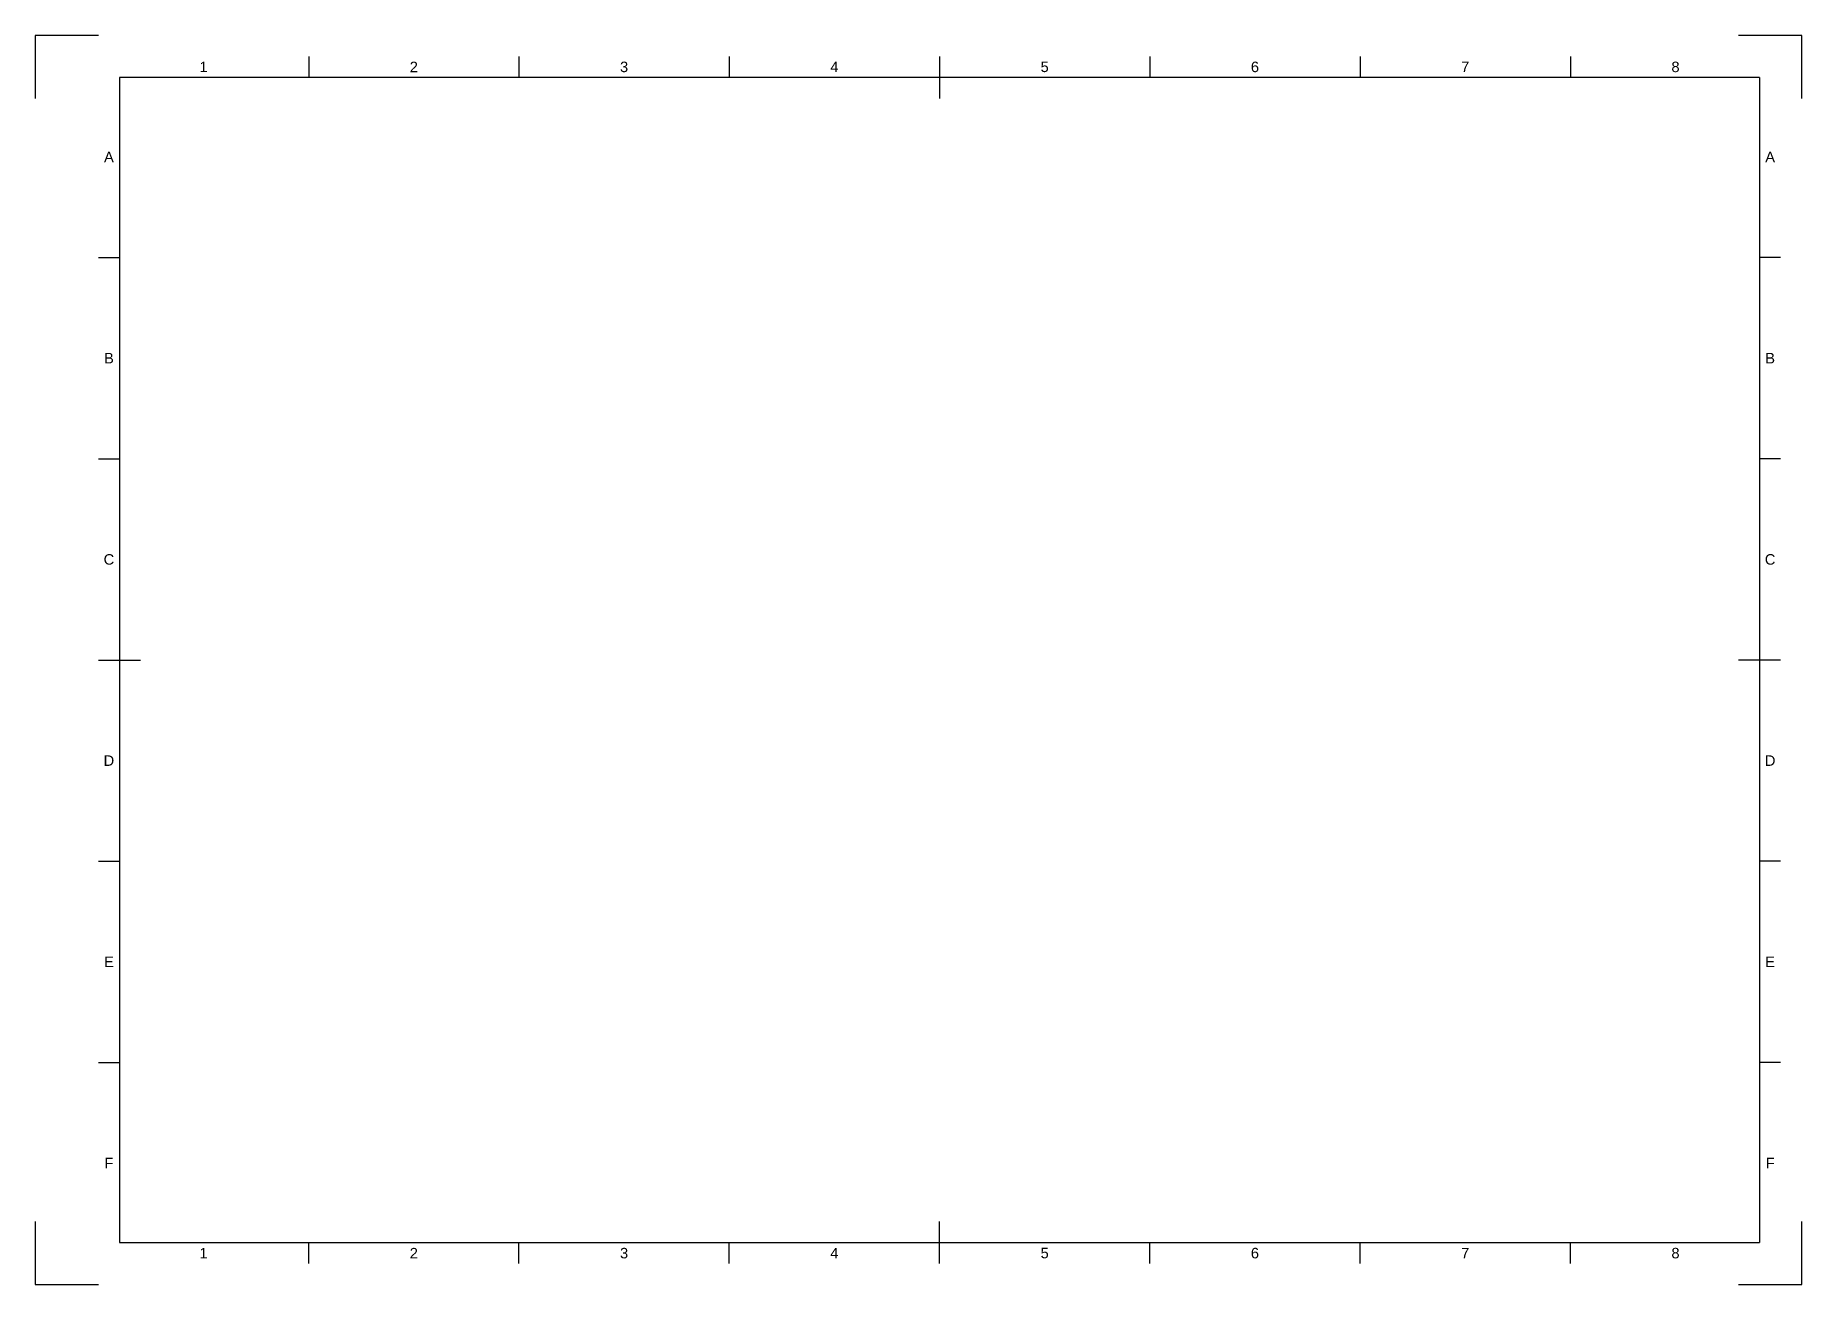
# Paper-space layout 'Sheet1' of a CAD drawing. Header units: millimetres. Extents: x 0 to 420, y 0 to 297.
import ezdxf
from ezdxf.enums import TextEntityAlignment as Align

# ---------------------------------------------------------------- set-up
doc = ezdxf.new("R2010")
doc.units = ezdxf.units.MM
doc.header["$LTSCALE"] = 0.75
doc.layers.add('Border', color=7, linetype='Continuous', lineweight=25)
doc.styles.add('FusionTitle', font='')
doc.styles.get('FusionTitle').set_extended_font_data('Arial Unicode MS')

# ---------------------------------------------------------------- blocks, each defined once
blk = doc.blocks.new('ISO_A3_SHEET')
at = {"layer": 'Border'}
for p, q in [((15, 297), (0, 297)), ((0, 297), (0, 282)), ((420, 297), (405, 297)), ((420, 282), (420, 297)), ((65, 292), (65, 287)), ((115, 292), (115, 287)), ((165, 292), (165, 287)), ((215, 292), (215, 282)), ((265, 292), (265, 287)), ((315, 292), (315, 287)), ((365, 292), (365, 287)), ((410, 287), (20, 287)), ((20, 287), (20, 10)), ((410, 287), (410, 10)), ((15, 244.16666), (20, 244.16666)), ((415, 244.16666), (410, 244.16666)), ((15, 196.33333), (20, 196.33333)), ((415, 196.33333), (410, 196.33333)), ((15, 148.5), (25, 148.5)), ((415, 148.5), (405, 148.5)), ((15, 100.66667), (20, 100.66667)), ((415, 100.66667), (410, 100.66667)), ((15, 52.83334), (20, 52.83334)), ((415, 52.83334), (410, 52.83334)), ((0, 15), (0, 0)), ((215, 5), (215, 15)), ((420, 0), (420, 15)), ((20, 10), (410, 10)), ((65, 5), (65, 10)), ((115, 5), (115, 10)), ((165, 5), (165, 10)), ((265, 5), (265, 10)), ((315, 5), (315, 10)), ((365, 5), (365, 10)), ((0, 0), (15, 0)), ((405, 0), (420, 0))]:
    blk.add_line(p, q, dxfattribs=at)
at = {"layer": 'Border', "style": 'FusionTitle'}
for s, p in [('1', (40, 289.5)), ('2', (90, 289.5)), ('3', (140, 289.5)), ('4', (190, 289.5)), ('5', (240, 289.5)), ('6', (290, 289.5)), ('7', (340, 289.5)), ('8', (390, 289.5)), ('A', (17.5, 268.08333)), ('A', (412.5, 268.08333)), ('B', (17.5, 220.25)), ('B', (412.5, 220.25)), ('C', (17.5, 172.41667)), ('C', (412.5, 172.41667)), ('D', (17.5, 124.58334)), ('D', (412.5, 124.58334)), ('E', (17.5, 76.75001)), ('E', (412.5, 76.75001)), ('F', (17.5, 28.91668)), ('F', (412.5, 28.91668)), ('1', (40, 7.5)), ('2', (90, 7.5)), ('3', (140, 7.5)), ('4', (190, 7.5)), ('5', (240, 7.5)), ('6', (290, 7.5)), ('7', (340, 7.5)), ('8', (390, 7.5))]:
    blk.add_text(s, height=2.5, dxfattribs=at).set_placement(p, align=Align.MIDDLE)

psp = doc.layouts.new('Sheet1')

# ---------------------------------------------------------------- block references
at = {"layer": 'Border'}
psp.add_blockref('ISO_A3_SHEET', (0, 0), dxfattribs=at)

doc.saveas('drawing.dxf')
